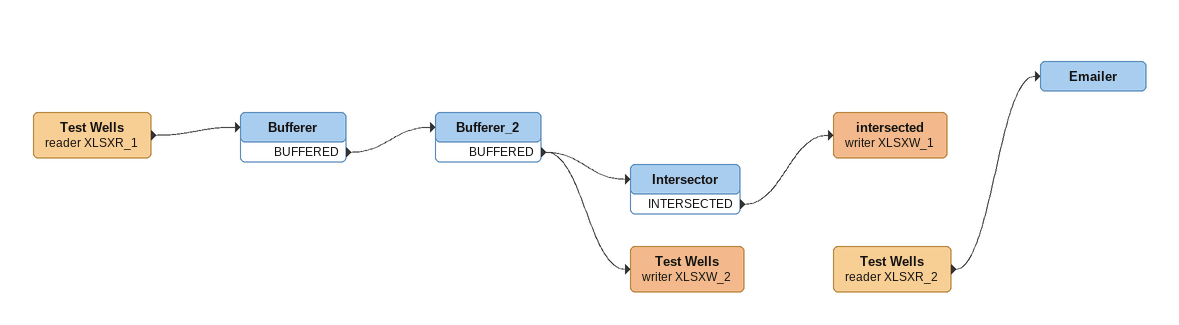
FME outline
Test Wells (reader XLSXR_1)
    -> Bufferer
Bufferer
    BUFFERED -> Bufferer_2
Bufferer_2
    BUFFERED -> Intersector
    BUFFERED -> Test Wells (writer XLSXW_2)
Intersector
    INTERSECTED -> intersected (writer XLSXW_1)
intersected (writer XLSXW_1)
Test Wells (writer XLSXW_2)
Test Wells (reader XLSXR_2)
    -> Emailer
Emailer
